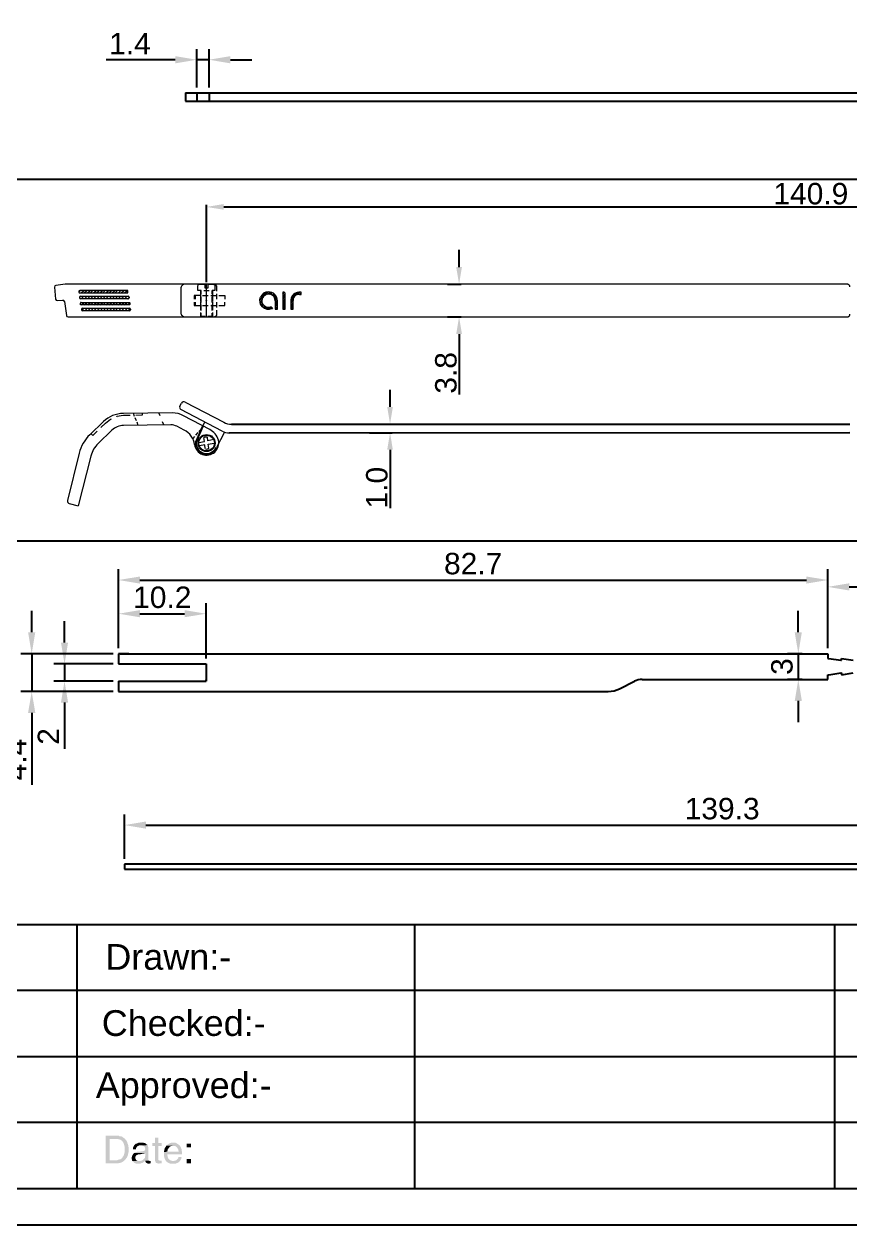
# Model space of a CAD drawing. Header units: millimetres. Extents: x 7018 to 13530, y 4187 to 5692.
# Drawn here: x 12736 to 12832.3, y 4951.9 to 5091.9 of the extents above; entities that cross this region are included whole.
import ezdxf

# ---------------------------------------------------------------- set-up
doc = ezdxf.new("R2010")
doc.units = ezdxf.units.MM
doc.linetypes.add('HIDDEN', pattern=[9.525, 6.35, -3.175])
for name, color, linetype in [('Dimension', 3, 'Continuous'), ('PDF_0', 7, 'Continuous'), ('PDF_中心线', 7, 'Continuous'), ('PDF_填充', 7, 'Continuous'), ('PDF_标注', 7, 'Continuous'), ('PDF_绘图', 7, 'Continuous'), ('PDF_虚线', 7, 'Continuous'), ('PDF_隐藏', 7, 'Continuous')]:
    doc.layers.add(name, color=color, linetype=linetype)
doc.styles.get("Standard").update_dxf_attribs({"font": 'arial.ttf'})
doc.styles.add('样式 1', font='romant.shx')
doc.dimstyles.new('ISO-25$0', dxfattribs={"dimtxt": 2.5, "dimasz": 2.5, "dimexe": 0.5, "dimexo": 1, "dimgap": 1, "dimtad": 0, "dimtih": 1, "dimtoh": 1, "dimdec": 1, "dimzin": 10, "dimdsep": 46, "dimlunit": 6, "dimtxsty": '样式 1', "dimcen": 0, "dimclrd": 256, "dimclre": 256, "dimclrt": 7, "dimazin": 0, "dimtfac": 1, "dimtdec": 1, "dimtofl": 0, "dimtmove": 0, "dimatfit": 0, "dimfxl": 1, "dimtolj": 1, "dimtzin": 10, "dimarcsym": 0})
doc.dimstyles.new('Standard$0', dxfattribs={"dimtxt": 2.3, "dimasz": 2, "dimexe": 1, "dimexo": 1, "dimgap": 1, "dimtad": 1, "dimdec": 1, "dimzin": 0, "dimdsep": 46, "dimtxsty": 'Standard', "dimcen": 0, "dimclrd": 4, "dimclre": 4, "dimclrt": 4, "dimadec": 1, "dimazin": 0, "dimtfac": 1, "dimtdec": 1, "dimtofl": 0, "dimtmove": 0, "dimatfit": 0, "dimfxl": 1, "dimtfillclr": 256, "dimtolj": 1, "dimtzin": 0, "dimlwd": -1, "dimlwe": -1, "dimarcsym": 1})

# ---------------------------------------------------------------- blocks, each defined once
blk = doc.blocks.new('*D2847')
at = {"layer": 'Defpoints', "color": 0, "transparency": 16777216}
for p in [(12898.16, 5070.57), (12757.3, 5061.56), (12898.16, 5060.76)]:
    blk.add_point(p, dxfattribs=at)
at = {"layer": 'Dimension', "color": 3, "transparency": 16777216}
for p, q in [((12757.3, 5061.81), (12757.3, 5070.82)), ((12759.3, 5070.57), (12896.16, 5070.57)), ((12898.16, 5061.01), (12898.16, 5070.82))]:
    blk.add_line(p, q, dxfattribs=at)
for points in [[(12759.3, 5070.91), (12759.3, 5070.24), (12757.3, 5070.57)], [(12896.16, 5070.91), (12896.16, 5070.24), (12898.16, 5070.57)]]:
    blk.add_solid(points, dxfattribs=at)
at = {"layer": 'Dimension', "transparency": 16777216, "insert": (12827.73, 5072.1), "char_height": 2.5, "attachment_point": 5}
blk.add_mtext('\\A1;140.9', dxfattribs=at)
blk = doc.blocks.new('*D2848')
at = {"layer": 'Defpoints', "color": 0, "transparency": 16777216}
for p in [(12776.03, 5045.25), (12776.03, 5044.25), (12778.68, 5044.25)]:
    blk.add_point(p, dxfattribs=at)
at = {"layer": 'Dimension', "color": 3, "transparency": 16777216}
for p, q in [((12778.68, 5047.25), (12778.68, 5049.25)), ((12776.28, 5045.25), (12778.93, 5045.25)), ((12776.28, 5044.25), (12778.93, 5044.25)), ((12778.68, 5042.25), (12778.68, 5035.44))]:
    blk.add_line(p, q, dxfattribs=at)
for points in [[(12778.35, 5047.25), (12779.01, 5047.25), (12778.68, 5045.25)], [(12778.35, 5042.25), (12779.01, 5042.25), (12778.68, 5044.25)]]:
    blk.add_solid(points, dxfattribs=at)
at = {"layer": 'Dimension', "transparency": 16777216, "insert": (12777.15, 5037.84), "char_height": 2.5, "attachment_point": 5, "rotation": 90}
blk.add_mtext('\\A1;1.0', dxfattribs=at)
blk = doc.blocks.new('*D2849')
at = {"layer": 'Defpoints', "color": 0, "transparency": 16777216}
for p in [(12785.11, 5061.56), (12785.11, 5057.75), (12786.73, 5057.75)]:
    blk.add_point(p, dxfattribs=at)
at = {"layer": 'Dimension', "color": 3, "transparency": 16777216}
for p, q in [((12786.73, 5063.56), (12786.73, 5065.56)), ((12785.36, 5061.56), (12786.98, 5061.56)), ((12785.36, 5057.75), (12786.98, 5057.75)), ((12786.73, 5055.75), (12786.73, 5048.69))]:
    blk.add_line(p, q, dxfattribs=at)
for points in [[(12786.39, 5063.56), (12787.06, 5063.56), (12786.73, 5061.56)], [(12786.39, 5055.75), (12787.06, 5055.75), (12786.73, 5057.75)]]:
    blk.add_solid(points, dxfattribs=at)
at = {"layer": 'Dimension', "transparency": 16777216, "insert": (12785.2, 5051.22), "char_height": 2.5, "attachment_point": 5, "rotation": 90}
blk.add_mtext('\\A1;3.8', dxfattribs=at)
blk = doc.blocks.new('*D1931')
at = {"layer": 'Defpoints', "color": 0, "transparency": 16777216}
for p in [(12757.23, 5023.14), (12747.03, 5018.48), (12757.23, 5017.28)]:
    blk.add_point(p, dxfattribs=at)
at = {"layer": 'Dimension', "color": 0, "lineweight": -2, "transparency": 16777216}
for p, q in [((12747.03, 5019.11), (12747.03, 5024.39)), ((12757.23, 5017.91), (12757.23, 5024.39)), ((12749.53, 5023.14), (12754.73, 5023.14))]:
    blk.add_line(p, q, dxfattribs=at)
at = {"layer": 'Dimension', "color": 0, "transparency": 16777216}
for points in [[(12749.53, 5023.56), (12749.53, 5022.73), (12747.03, 5023.14)], [(12754.73, 5023.56), (12754.73, 5022.73), (12757.23, 5023.14)]]:
    blk.add_solid(points, dxfattribs=at)
at = {"layer": 'Dimension', "color": 0, "transparency": 16777216, "insert": (12752.13, 5025.04), "char_height": 2.5, "attachment_point": 5}
blk.add_mtext('10.2', dxfattribs=at)
blk = doc.blocks.new('*D1932')
at = {"layer": 'Defpoints', "color": 0, "transparency": 16777216}
for p in [(12747.03, 5018.48), (12736.91, 5014.08), (12747.03, 5014.08)]:
    blk.add_point(p, dxfattribs=at)
at = {"layer": 'Dimension', "color": 0, "lineweight": -2, "transparency": 16777216}
for p, q in [((12736.91, 5020.98), (12736.91, 5023.48)), ((12746.41, 5018.48), (12735.66, 5018.48)), ((12736.91, 5018.48), (12736.91, 5014.08)), ((12746.41, 5014.08), (12735.66, 5014.08)), ((12736.91, 5011.58), (12736.91, 5003.19))]:
    blk.add_line(p, q, dxfattribs=at)
at = {"layer": 'Dimension', "color": 0, "transparency": 16777216}
for points in [[(12736.49, 5020.98), (12737.33, 5020.98), (12736.91, 5018.48)], [(12736.49, 5011.58), (12737.33, 5011.58), (12736.91, 5014.08)]]:
    blk.add_solid(points, dxfattribs=at)
at = {"layer": 'Dimension', "color": 0, "transparency": 16777216, "insert": (12735.04, 5006.14), "char_height": 2.5, "attachment_point": 5, "rotation": 90}
blk.add_mtext('4.4', dxfattribs=at)
blk = doc.blocks.new('*D1933')
at = {"layer": 'Defpoints', "color": 0, "transparency": 16777216}
for p in [(12747.03, 5017.28), (12740.74, 5015.28), (12747.03, 5015.28)]:
    blk.add_point(p, dxfattribs=at)
at = {"layer": 'Dimension', "color": 0, "lineweight": -2, "transparency": 16777216}
for p, q in [((12740.74, 5019.78), (12740.74, 5022.28)), ((12746.41, 5017.28), (12739.49, 5017.28)), ((12740.74, 5017.28), (12740.74, 5015.28)), ((12746.41, 5015.28), (12739.49, 5015.28)), ((12740.74, 5012.78), (12740.74, 5007.38))]:
    blk.add_line(p, q, dxfattribs=at)
at = {"layer": 'Dimension', "color": 0, "transparency": 16777216}
for points in [[(12740.32, 5019.78), (12741.15, 5019.78), (12740.74, 5017.28)], [(12740.32, 5012.78), (12741.15, 5012.78), (12740.74, 5015.28)]]:
    blk.add_solid(points, dxfattribs=at)
at = {"layer": 'Dimension', "color": 0, "transparency": 16777216, "insert": (12738.86, 5008.83), "char_height": 2.5, "attachment_point": 5, "rotation": 90}
blk.add_mtext('2', dxfattribs=at)
blk = doc.blocks.new('*D1934')
at = {"layer": 'Defpoints', "color": 0, "transparency": 16777216}
for p in [(12829.71, 5027.07), (12747.03, 5018.48), (12829.71, 5018.48)]:
    blk.add_point(p, dxfattribs=at)
at = {"layer": 'Dimension', "color": 0, "lineweight": -2, "transparency": 16777216}
for p, q in [((12747.03, 5019.11), (12747.03, 5028.32)), ((12829.71, 5019.11), (12829.71, 5028.32)), ((12749.53, 5027.07), (12827.21, 5027.07))]:
    blk.add_line(p, q, dxfattribs=at)
at = {"layer": 'Dimension', "color": 0, "transparency": 16777216}
for points in [[(12749.53, 5027.48), (12749.53, 5026.65), (12747.03, 5027.07)], [(12827.21, 5027.48), (12827.21, 5026.65), (12829.71, 5027.07)]]:
    blk.add_solid(points, dxfattribs=at)
at = {"layer": 'Dimension', "color": 0, "transparency": 16777216, "insert": (12788.37, 5028.97), "char_height": 2.5, "attachment_point": 5}
blk.add_mtext('82.7', dxfattribs=at)
blk = doc.blocks.new('*D2857')
at = {"layer": 'Defpoints', "color": 0, "transparency": 16777216}
for p in [(12886.36, 5026.27), (12829.71, 5018.48), (12886.36, 5017.02)]:
    blk.add_point(p, dxfattribs=at)
at = {"layer": 'Dimension', "color": 0, "lineweight": -2, "transparency": 16777216}
for p, q in [((12829.71, 5019.11), (12829.71, 5027.52)), ((12886.36, 5017.65), (12886.36, 5027.52)), ((12832.21, 5026.27), (12883.86, 5026.27))]:
    blk.add_line(p, q, dxfattribs=at)
at = {"layer": 'Dimension', "color": 0, "transparency": 16777216}
for points in [[(12832.21, 5026.69), (12832.21, 5025.85), (12829.71, 5026.27)], [(12883.86, 5026.69), (12883.86, 5025.85), (12886.36, 5026.27)]]:
    blk.add_solid(points, dxfattribs=at)
at = {"layer": 'Dimension', "color": 0, "transparency": 16777216, "insert": (12858.04, 5028.17), "char_height": 2.5, "attachment_point": 5}
blk.add_mtext('56.6', dxfattribs=at)
blk = doc.blocks.new('*D2858')
at = {"layer": 'Defpoints', "color": 0, "transparency": 16777216}
for p in [(12887.05, 4998.5), (12747.72, 4993.95), (12887.05, 4993.95)]:
    blk.add_point(p, dxfattribs=at)
at = {"layer": 'Dimension', "color": 0, "lineweight": -2, "transparency": 16777216}
for p, q in [((12747.72, 4994.57), (12747.72, 4999.75)), ((12887.05, 4994.57), (12887.05, 4999.75)), ((12750.22, 4998.5), (12884.55, 4998.5))]:
    blk.add_line(p, q, dxfattribs=at)
at = {"layer": 'Dimension', "color": 0, "transparency": 16777216}
for points in [[(12750.22, 4998.91), (12750.22, 4998.08), (12747.72, 4998.5)], [(12884.55, 4998.91), (12884.55, 4998.08), (12887.05, 4998.5)]]:
    blk.add_solid(points, dxfattribs=at)
at = {"layer": 'Dimension', "color": 0, "transparency": 16777216, "insert": (12817.39, 5000.4), "char_height": 2.5, "attachment_point": 5}
blk.add_mtext('139.3', dxfattribs=at)
blk = doc.blocks.new('*D2860')
at = {"layer": 'Defpoints', "color": 0, "transparency": 16777216}
for p in [(12827.34, 5018.48), (12826.27, 5015.48), (12827.34, 5015.48)]:
    blk.add_point(p, dxfattribs=at)
at = {"layer": 'Dimension', "color": 0, "lineweight": -2, "transparency": 16777216}
for p, q in [((12826.27, 5020.98), (12826.27, 5023.48)), ((12826.72, 5018.48), (12825.02, 5018.48)), ((12826.27, 5018.48), (12826.27, 5015.48)), ((12826.72, 5015.48), (12825.02, 5015.48)), ((12826.27, 5012.98), (12826.27, 5010.48))]:
    blk.add_line(p, q, dxfattribs=at)
at = {"layer": 'Dimension', "color": 0, "transparency": 16777216}
for points in [[(12825.85, 5020.98), (12826.68, 5020.98), (12826.27, 5018.48)], [(12825.85, 5012.98), (12826.68, 5012.98), (12826.27, 5015.48)]]:
    blk.add_solid(points, dxfattribs=at)
at = {"layer": 'Dimension', "color": 0, "transparency": 16777216, "insert": (12824.37, 5016.98), "char_height": 2.5, "attachment_point": 5, "rotation": 90}
blk.add_mtext('3', dxfattribs=at)
blk = doc.blocks.new('*D2942')
at = {"layer": 'Defpoints', "color": 0, "transparency": 16777216}
for p in [(12756.14, 5087.73), (12756.14, 5083.88), (12757.58, 5083.88)]:
    blk.add_point(p, dxfattribs=at)
at = {"layer": 'Dimension', "color": 0, "lineweight": -2, "transparency": 16777216}
for p, q in [((12756.14, 5084.51), (12756.14, 5088.98)), ((12757.58, 5084.51), (12757.58, 5088.98)), ((12753.64, 5087.73), (12745.59, 5087.73)), ((12757.58, 5087.73), (12756.14, 5087.73)), ((12760.08, 5087.73), (12762.58, 5087.73))]:
    blk.add_line(p, q, dxfattribs=at)
at = {"layer": 'Dimension', "color": 0, "transparency": 16777216}
for points in [[(12753.64, 5088.15), (12753.64, 5087.31), (12756.14, 5087.73)], [(12760.08, 5088.15), (12760.08, 5087.31), (12757.58, 5087.73)]]:
    blk.add_solid(points, dxfattribs=at)
at = {"layer": 'Dimension', "color": 0, "transparency": 16777216, "insert": (12748.36, 5089.61), "char_height": 2.5, "attachment_point": 5}
blk.add_mtext('1.4', dxfattribs=at)

msp = doc.modelspace()

# ---------------------------------------------------------------- hatches: boundary and pattern name
at = {"transparency": 33554559}
for points in [[(12746.856, 4962.27), (12745.548, 4962.27), (12745.548, 4959.065), (12747.037, 4959.065), (12747.127, 4959.111), (12747.217, 4959.111), (12747.308, 4959.156), (12747.353, 4959.156), (12747.443, 4959.201), (12747.533, 4959.246), (12747.579, 4959.291), (12747.669, 4959.336), (12747.714, 4959.381), (12747.759, 4959.427), (12745.999, 4959.427), (12745.999, 4961.909), (12746.811, 4961.909), (12747.759, 4961.954), (12747.669, 4961.999), (12747.624, 4962.044), (12747.533, 4962.089), (12747.488, 4962.134), (12747.398, 4962.18), (12747.308, 4962.225), (12747.127, 4962.225), (12747.082, 4962.27), (12746.992, 4962.27)], [(12747.759, 4961.954), (12746.811, 4961.909), (12746.947, 4961.909), (12747.037, 4961.864), (12747.127, 4961.864), (12747.172, 4961.819), (12747.263, 4961.819), (12747.353, 4961.773), (12747.398, 4961.683), (12747.443, 4961.638), (12747.533, 4961.593), (12747.579, 4961.503), (12747.579, 4961.457), (12747.624, 4961.367), (12747.669, 4961.322), (12747.669, 4961.232), (12747.714, 4961.142), (12747.714, 4961.051), (12747.759, 4960.961), (12747.759, 4960.374), (12747.714, 4960.284), (12747.714, 4960.194), (12747.669, 4960.103), (12747.669, 4960.013), (12747.624, 4959.968), (12747.579, 4959.878), (12747.533, 4959.833), (12747.488, 4959.742), (12747.488, 4959.742), (12747.443, 4959.652), (12747.353, 4959.607), (12747.308, 4959.562), (12747.217, 4959.517), (12747.127, 4959.517), (12747.082, 4959.472), (12746.992, 4959.472), (12746.902, 4959.427), (12745.999, 4959.427), (12747.759, 4959.427), (12747.849, 4959.517), (12747.849, 4959.517), (12747.894, 4959.607), (12747.94, 4959.652), (12747.985, 4959.697), (12748.03, 4959.788), (12748.075, 4959.878), (12748.075, 4959.923), (12748.12, 4960.013), (12748.12, 4960.103), (12748.165, 4960.194), (12748.165, 4960.284), (12748.21, 4960.374), (12748.21, 4960.916), (12748.165, 4961.006), (12748.165, 4961.187), (12748.12, 4961.277), (12748.12, 4961.322), (12748.075, 4961.412), (12748.075, 4961.503), (12748.03, 4961.548), (12747.985, 4961.638), (12747.94, 4961.728), (12747.894, 4961.773), (12747.849, 4961.819), (12747.804, 4961.909)], [(12750.422, 4961.187), (12749.609, 4961.142), (12749.79, 4961.142), (12749.835, 4961.096), (12749.925, 4961.096), (12749.971, 4961.051), (12750.061, 4961.006), (12750.106, 4960.916), (12750.106, 4960.826), (12750.151, 4960.735), (12750.151, 4960.735), (12750.106, 4960.645), (12750.106, 4960.6), (12750.061, 4960.555), (12749.971, 4960.51), (12749.925, 4960.51), (12749.835, 4960.465), (12749.339, 4960.419), (12749.203, 4960.419), (12749.113, 4960.374), (12749.023, 4960.329), (12748.978, 4960.329), (12748.887, 4960.284), (12750.151, 4960.239), (12750.151, 4959.923), (12750.106, 4959.833), (12750.106, 4959.697), (12750.061, 4959.652), (12749.971, 4959.562), (12749.925, 4959.517), (12749.88, 4959.472), (12749.835, 4959.427), (12749.745, 4959.381), (12749.655, 4959.381), (12749.564, 4959.336), (12748.662, 4959.336), (12748.707, 4959.246), (12748.797, 4959.201), (12748.842, 4959.156), (12748.887, 4959.111), (12748.978, 4959.065), (12749.023, 4959.065), (12749.113, 4959.02), (12749.609, 4959.02), (12749.655, 4959.065), (12749.745, 4959.111), (12749.835, 4959.111), (12749.88, 4959.156), (12749.971, 4959.201), (12750.061, 4959.291), (12750.061, 4959.291), (12750.151, 4959.381), (12750.557, 4959.381), (12750.512, 4959.472), (12750.512, 4960.916), (12750.467, 4961.006), (12750.467, 4961.096)], [(12749.655, 4961.457), (12749.339, 4961.457), (12749.248, 4961.412), (12749.158, 4961.367), (12749.113, 4961.367), (12749.023, 4961.322), (12748.978, 4961.277), (12748.933, 4961.232), (12748.887, 4961.187), (12748.842, 4961.142), (12748.797, 4961.051), (12748.752, 4960.961), (12748.707, 4960.871), (12748.707, 4960.69), (12749.068, 4960.69), (12749.068, 4960.826), (12749.113, 4960.916), (12749.158, 4960.961), (12749.203, 4961.051), (12749.248, 4961.051), (12749.339, 4961.096), (12749.429, 4961.142), (12749.609, 4961.142), (12750.422, 4961.187), (12750.377, 4961.232), (12750.286, 4961.277), (12750.241, 4961.322), (12750.196, 4961.367), (12750.106, 4961.412), (12750.016, 4961.412), (12749.971, 4961.457), (12749.745, 4961.457)], [(12751.686, 4962.044), (12751.279, 4962.044), (12751.279, 4961.412), (12750.963, 4961.412), (12750.963, 4961.096), (12751.279, 4961.096), (12751.279, 4959.381), (12751.325, 4959.291), (12751.37, 4959.201), (12751.37, 4959.156), (12751.415, 4959.111), (12751.46, 4959.111), (12751.55, 4959.065), (12751.64, 4959.065), (12751.731, 4959.02), (12751.776, 4959.02), (12751.821, 4959.065), (12752.047, 4959.065), (12752.047, 4959.381), (12751.821, 4959.381), (12751.731, 4959.427), (12751.686, 4959.472), (12751.686, 4961.096), (12752.047, 4961.096), (12752.047, 4961.412), (12751.686, 4961.412)], [(12753.401, 4961.457), (12753.175, 4961.457), (12753.085, 4961.412), (12753.04, 4961.412), (12752.949, 4961.367), (12752.859, 4961.322), (12752.814, 4961.277), (12752.724, 4961.232), (12752.678, 4961.187), (12752.633, 4961.142), (12753.401, 4961.096), (12753.581, 4961.096), (12753.671, 4961.051), (12753.762, 4961.006), (12753.807, 4960.961), (12753.852, 4960.916), (12753.852, 4960.916), (12753.897, 4960.826), (12753.942, 4960.78), (12753.987, 4960.69), (12753.987, 4960.6), (12754.032, 4960.51), (12754.032, 4960.419), (12752.724, 4960.419), (12752.317, 4960.374), (12752.317, 4959.923), (12752.363, 4959.833), (12752.363, 4959.742), (12752.408, 4959.652), (12752.408, 4959.607), (12752.453, 4959.517), (12752.498, 4959.427), (12752.543, 4959.381), (12752.588, 4959.336), (12753.401, 4959.336), (12753.31, 4959.336), (12753.22, 4959.381), (12753.13, 4959.381), (12753.085, 4959.427), (12752.994, 4959.472), (12752.949, 4959.517), (12752.904, 4959.562), (12752.859, 4959.607), (12752.814, 4959.652), (12752.814, 4959.742), (12752.769, 4959.788), (12752.769, 4959.878), (12752.724, 4960.013), (12752.724, 4960.103), (12754.439, 4960.103), (12754.439, 4960.419), (12754.393, 4960.51), (12754.393, 4960.69), (12754.348, 4960.78), (12754.303, 4960.871), (12754.303, 4960.916), (12754.258, 4961.006), (12754.213, 4961.051), (12754.168, 4961.142), (12754.123, 4961.187), (12754.032, 4961.232), (12753.987, 4961.277), (12753.897, 4961.322), (12753.852, 4961.367), (12753.762, 4961.412), (12753.671, 4961.457), (12753.491, 4961.457)], [(12752.633, 4961.142), (12752.588, 4961.096), (12752.543, 4961.006), (12752.498, 4960.961), (12752.453, 4960.871), (12752.408, 4960.826), (12752.408, 4960.735), (12752.363, 4960.645), (12752.363, 4960.555), (12752.317, 4960.465), (12752.317, 4960.374), (12752.724, 4960.419), (12752.724, 4960.51), (12752.769, 4960.6), (12752.769, 4960.69), (12752.814, 4960.735), (12752.859, 4960.826), (12752.904, 4960.871), (12752.949, 4960.916), (12752.994, 4961.006), (12753.085, 4961.051), (12753.13, 4961.051), (12753.22, 4961.096), (12753.401, 4961.096)], [(12755.477, 4960.916), (12755.477, 4961.367), (12754.98, 4961.367), (12754.98, 4960.916)], [(12748.887, 4960.284), (12748.842, 4960.239), (12748.752, 4960.194), (12748.752, 4960.149), (12748.707, 4960.103), (12748.662, 4960.013), (12748.617, 4959.968), (12748.617, 4959.878), (12748.571, 4959.788), (12748.571, 4959.562), (12748.617, 4959.472), (12748.617, 4959.381), (12748.662, 4959.336), (12749.384, 4959.336), (12749.248, 4959.336), (12749.158, 4959.381), (12749.113, 4959.427), (12749.068, 4959.472), (12749.023, 4959.562), (12748.978, 4959.652), (12748.978, 4959.788), (12749.023, 4959.878), (12749.068, 4959.923), (12749.113, 4960.013), (12749.158, 4960.013), (12749.248, 4960.058), (12749.339, 4960.103), (12749.519, 4960.103), (12749.88, 4960.194), (12750.061, 4960.194), (12750.151, 4960.239)], [(12754.393, 4959.788), (12753.987, 4959.788), (12753.987, 4959.652), (12753.942, 4959.607), (12753.852, 4959.517), (12753.807, 4959.472), (12753.762, 4959.427), (12753.671, 4959.381), (12753.581, 4959.381), (12753.491, 4959.336), (12752.588, 4959.336), (12752.633, 4959.246), (12752.724, 4959.201), (12752.769, 4959.156), (12752.859, 4959.111), (12752.949, 4959.065), (12752.994, 4959.065), (12753.085, 4959.02), (12753.671, 4959.02), (12753.762, 4959.065), (12753.852, 4959.111), (12753.897, 4959.111), (12753.987, 4959.156), (12754.032, 4959.201), (12754.123, 4959.246), (12754.168, 4959.336), (12754.213, 4959.381), (12754.258, 4959.472), (12754.303, 4959.517), (12754.348, 4959.607), (12754.348, 4959.697)], [(12750.557, 4959.381), (12750.151, 4959.381), (12750.151, 4959.291), (12750.648, 4959.336), (12750.648, 4959.336)], [(12750.783, 4959.336), (12750.648, 4959.336), (12750.151, 4959.291), (12750.196, 4959.201), (12750.241, 4959.156), (12750.241, 4959.156), (12750.286, 4959.111), (12750.377, 4959.065), (12750.467, 4959.02), (12750.648, 4959.02), (12750.693, 4959.065), (12750.783, 4959.065)], [(12755.477, 4959.065), (12755.477, 4959.562), (12754.98, 4959.562), (12754.98, 4959.065)]]:
    msp.add_hatch(color=256, dxfattribs=at).paths.add_polyline_path(points)

# ---------------------------------------------------------------- linework, layer by layer
for p, q in [((12754.826, 5083.884), (12754.826, 5082.884)), ((12754.826, 5083.884), (12892.77, 5083.884)), ((12754.826, 5082.884), (12892.77, 5082.884)), ((12756.142, 5083.884), (12756.142, 5082.884)), ((12757.582, 5083.884), (12757.582, 5082.884)), ((12661.493, 5073.816), (13057.931, 5073.816)), ((12661.493, 5031.644), (13057.931, 5031.644)), ((12747.03, 5018.483), (12747.03, 5017.283)), ((12747.23, 5018.483), (12829.712, 5018.483)), ((12829.712, 5018.483), (12829.712, 5017.933)), ((12747.03, 5017.283), (12757.23, 5017.283)), ((12829.712, 5017.933), (12829.825, 5017.933)), ((12829.825, 5017.933), (12831.213, 5017.733)), ((12831.213, 5017.733), (12831.292, 5017.733)), ((12831.292, 5017.733), (12831.292, 5017.933)), ((12831.292, 5017.933), (12832.681, 5017.733)), ((12757.23, 5016.283), (12757.23, 5015.417)), ((12829.712, 5015.483), (12829.712, 5016.033)), ((12829.712, 5016.033), (12829.825, 5016.033)), ((12829.825, 5016.033), (12831.213, 5016.233)), ((12831.213, 5016.233), (12831.292, 5016.233)), ((12831.292, 5016.233), (12831.292, 5016.033)), ((12831.292, 5016.033), (12832.681, 5016.233)), ((12747.03, 5015.283), (12747.03, 5014.083)), ((12747.03, 5015.283), (12757.23, 5015.283)), ((12805.439, 5014.399), (12807.186, 5015.272)), ((12808.08, 5015.483), (12829.712, 5015.483)), ((12747.03, 5014.083), (12804.098, 5014.083)), ((12887.051, 4993.946), (12747.72, 4993.946)), ((12747.72, 4993.946), (12747.72, 4993.346)), ((12747.72, 4993.346), (12887.051, 4993.346)), ((12648.676, 4956.132), (13057.931, 4956.132))]:
    msp.add_line(p, q)
at = {"ltscale": 1000}
for p, q in [((12756.859, 5045.05), (12756.039, 5043.167)), ((12760.189, 5045.252), (12832.282, 5045.252)), ((12759.946, 5044.237), (12832.282, 5044.277))]:
    msp.add_line(p, q, dxfattribs=at)
msp.add_lwpolyline([(13061.969, 4951.873), (13061.969, 5248.873), (12641.969, 5248.873), (12641.969, 4951.873)], close=True)
for points in [[(12748.23, 5018.483), (12747.23, 5018.483), (12747.03, 5018.483)], [(12757.23, 5017.283), (12757.23, 5015.283)], [(12757.23, 5017.124), (12757.23, 5017.083)], [(12757.23, 5015.283), (12757.23, 5015.442)], [(12661.493, 4986.912), (13057.931, 4986.912)], [(12742.163, 4986.912), (12742.163, 4956.132)], [(12781.518, 4986.912), (12781.518, 4956.132)], [(12830.486, 4986.912), (12830.486, 4956.132)], [(12661.493, 4979.24), (12957.624, 4979.24)], [(12661.493, 4971.522), (13010.564, 4971.522)], [(12661.493, 4963.849), (12957.624, 4963.849)]]:
    msp.add_lwpolyline(points)
at = {"color": 1, "linetype": 'HIDDEN', "lineweight": 9, "ltscale": 0.2}
for centre, start, end in [((12831.973, 5061.239), 0.00045, 89.99955), ((12831.973, 5058.064), 270.00045, 359.99955)]:
    msp.add_arc(centre, 0.318, start, end, dxfattribs=at)
at = {"ltscale": 1000}
msp.add_arc((12757.296, 5043.04), 1.263, 174.25307, 336.09657, dxfattribs=at)
for centre, radius, start, end in [((12804.098, 5017.083), 3, 270, 296.54946), ((12808.08, 5013.483), 2, 90, 116.54946)]:
    msp.add_arc(centre, radius, start, end)
at = {"layer": 'PDF_0', "lineweight": 5}
for points in [[(12765.233, 5060.377, 0.1941096), (12764.514, 5060.667, 0.2987408), (12763.562, 5060.043)], [(12765.297, 5059.63, 0.3080116), (12764.801, 5060.359, 0.2936777), (12763.97, 5060.194)], [(12764.764, 5058.912, -0.1549546), (12764.789, 5058.934, 0.0692814), (12764.817, 5058.944)]]:
    msp.add_lwpolyline(points, format="xyb", dxfattribs=at)
for points in [[(12764.613, 5060.42), (12764.613, 5060.42)], [(12766.271, 5060.625), (12766.186, 5060.625), (12766.186, 5058.635), (12766.44, 5058.635), (12766.44, 5060.456)], [(12768.133, 5060.371), (12768.303, 5060.371), (12768.303, 5060.625), (12768.133, 5060.625)], [(12765.297, 5059.63), (12765.297, 5058.635), (12765.551, 5058.635), (12765.551, 5059.63)], [(12767.117, 5059.651), (12767.117, 5058.635), (12767.371, 5058.635), (12767.371, 5059.651)], [(12765.001, 5058.72), (12764.831, 5058.932)]]:
    msp.add_lwpolyline(points, dxfattribs=at)
for centre, radius, start, end in [((12766.271, 5060.435), 0.191, 46.06102, 89.99672), ((12766.3, 5060.465), 0.148, 0.00061, 46.05178), ((12768.021, 5059.732), 0.878, 108.24154, 160.26385), ((12768.133, 5059.333), 1.292, 90.00264, 107.42016), ((12764.471, 5059.63), 0.995, 156.53354, 226.05479), ((12764.471, 5059.63), 0.741, 133.94584, 213.09611), ((12764.514, 5059.673), 0.783, 213.09743, 288.03836), ((12764.556, 5059.63), 0.995, 359.99953, 46.05538), ((12768.712, 5059.52), 1.6, 161.75103, 175.2847), ((12768.681, 5059.519), 1.317, 160.45988, 174.23023), ((12768.013, 5059.738), 0.614, 108.43122, 158.82224), ((12768.133, 5059.376), 0.995, 89.99778, 108.42943), ((12764.514, 5059.673), 1.037, 226.05491, 292.05579), ((12764.767, 5059.081), 0.403, 292.33845, 301.3438)]:
    msp.add_arc(centre, radius, start, end, dxfattribs=at)
at = {"layer": 'PDF_中心线', "lineweight": 13}
msp.add_lwpolyline([(12757.296, 5057.746), (12757.296, 5061.556)], dxfattribs=at)
at = {"layer": 'PDF_填充', "lineweight": 9}
for points in [[(12763.561, 5059.948), (12764.196, 5060.583)], [(12764.112, 5060.244), (12764.45, 5060.625)], [(12764.408, 5060.371), (12764.662, 5060.625)], [(12764.62, 5060.371), (12764.831, 5060.583)], [(12764.789, 5060.371), (12764.958, 5060.54)], [(12764.916, 5060.286), (12765.085, 5060.456)], [(12766.186, 5060.583), (12766.228, 5060.625)], [(12766.186, 5060.413), (12766.355, 5060.583)], [(12766.186, 5060.202), (12766.44, 5060.456)], [(12767.117, 5059.736), (12767.964, 5060.625)], [(12767.16, 5059.99), (12767.71, 5060.54)], [(12767.922, 5060.371), (12768.176, 5060.625)], [(12768.133, 5060.371), (12768.303, 5060.54)], [(12763.519, 5059.694), (12763.9, 5060.032)], [(12763.519, 5059.482), (12763.773, 5059.736)], [(12763.561, 5059.355), (12763.773, 5059.524)], [(12763.604, 5059.186), (12763.815, 5059.355)], [(12763.688, 5059.059), (12763.858, 5059.228)], [(12763.773, 5058.974), (12763.942, 5059.143)], [(12763.858, 5058.847), (12764.027, 5059.016)], [(12765.043, 5060.202), (12765.212, 5060.371)], [(12765.128, 5060.117), (12765.297, 5060.286)], [(12765.212, 5059.99), (12765.382, 5060.159)], [(12765.297, 5059.863), (12765.466, 5060.032)], [(12765.297, 5059.736), (12765.509, 5059.905)], [(12765.297, 5059.143), (12765.551, 5059.355)], [(12765.297, 5058.932), (12765.551, 5059.186)], [(12765.339, 5059.524), (12765.551, 5059.736)], [(12765.339, 5059.313), (12765.551, 5059.567)], [(12766.186, 5059.99), (12766.44, 5060.244)], [(12766.186, 5059.821), (12766.44, 5060.075)], [(12766.186, 5059.609), (12766.44, 5059.863)], [(12766.186, 5059.44), (12766.44, 5059.651)], [(12766.186, 5059.228), (12766.44, 5059.482)], [(12766.186, 5059.016), (12766.44, 5059.27)], [(12766.186, 5058.847), (12766.44, 5059.059)], [(12767.117, 5059.567), (12767.371, 5059.821)], [(12767.117, 5059.355), (12767.371, 5059.609)], [(12767.117, 5059.143), (12767.371, 5059.397)], [(12767.117, 5058.974), (12767.371, 5059.186)], [(12767.117, 5058.762), (12767.371, 5059.016)], [(12763.985, 5058.762), (12764.154, 5058.932)], [(12764.112, 5058.72), (12764.281, 5058.889)], [(12764.281, 5058.678), (12764.45, 5058.847)], [(12764.408, 5058.635), (12764.662, 5058.847)], [(12764.62, 5058.635), (12764.874, 5058.889)], [(12764.874, 5058.678), (12764.958, 5058.762)], [(12765.297, 5058.72), (12765.551, 5058.974)], [(12765.424, 5058.635), (12765.551, 5058.762)], [(12766.186, 5058.635), (12766.44, 5058.889)], [(12766.398, 5058.635), (12766.44, 5058.678)], [(12767.16, 5058.635), (12767.371, 5058.805)]]:
    msp.add_lwpolyline(points, dxfattribs=at)
at = {"layer": 'PDF_标注', "lineweight": 9}
for points in [[(12742.394, 5060.625), (12742.606, 5060.837)], [(12742.69, 5060.54), (12742.987, 5060.837)], [(12743.029, 5060.54), (12743.325, 5060.837)], [(12743.41, 5060.54), (12743.706, 5060.837)], [(12743.749, 5060.54), (12744.045, 5060.837)], [(12744.13, 5060.54), (12744.426, 5060.837)], [(12744.469, 5060.54), (12744.765, 5060.837)], [(12744.85, 5060.54), (12745.146, 5060.837)], [(12745.188, 5060.54), (12745.485, 5060.837)], [(12745.569, 5060.54), (12745.866, 5060.837)], [(12745.908, 5060.54), (12746.204, 5060.837)], [(12746.289, 5060.54), (12746.585, 5060.837)], [(12746.628, 5060.54), (12746.924, 5060.837)], [(12747.009, 5060.54), (12747.305, 5060.837)], [(12747.347, 5060.54), (12747.644, 5060.837)], [(12747.728, 5060.54), (12748.025, 5060.837)], [(12742.521, 5060.032), (12742.648, 5060.159)], [(12742.69, 5059.863), (12742.987, 5060.159)], [(12742.733, 5059.143), (12743.029, 5059.44)], [(12743.071, 5059.863), (12743.368, 5060.159)], [(12743.071, 5059.143), (12743.368, 5059.44)], [(12743.41, 5059.863), (12743.706, 5060.159)], [(12743.452, 5059.143), (12743.749, 5059.44)], [(12743.791, 5059.863), (12744.087, 5060.159)], [(12743.791, 5059.143), (12744.087, 5059.44)], [(12744.13, 5059.863), (12744.426, 5060.159)], [(12744.172, 5059.143), (12744.469, 5059.44)], [(12744.511, 5059.863), (12744.807, 5060.159)], [(12744.511, 5059.143), (12744.807, 5059.44)], [(12744.85, 5059.863), (12745.146, 5060.159)], [(12744.892, 5059.143), (12745.188, 5059.44)], [(12745.231, 5059.863), (12745.527, 5060.159)], [(12745.231, 5059.143), (12745.527, 5059.44)], [(12745.569, 5059.863), (12745.866, 5060.159)], [(12745.569, 5059.143), (12745.908, 5059.44)], [(12745.95, 5059.863), (12746.247, 5060.159)], [(12745.95, 5059.143), (12746.247, 5059.44)], [(12746.289, 5059.863), (12746.585, 5060.159)], [(12746.289, 5059.143), (12746.628, 5059.44)], [(12746.67, 5059.863), (12746.966, 5060.159)], [(12746.67, 5059.143), (12746.966, 5059.44)], [(12747.009, 5059.863), (12747.305, 5060.159)], [(12747.009, 5059.143), (12747.347, 5059.44)], [(12747.347, 5059.863), (12747.686, 5060.159)], [(12747.39, 5059.143), (12747.686, 5059.44)], [(12747.728, 5059.863), (12748.025, 5060.159)], [(12747.728, 5059.143), (12748.025, 5059.44)], [(12748.067, 5059.863), (12748.236, 5059.99)], [(12748.109, 5059.143), (12748.321, 5059.355)], [(12742.754, 5058.487), (12743.029, 5058.762)], [(12743.114, 5058.466), (12743.41, 5058.762)], [(12743.452, 5058.466), (12743.749, 5058.762)], [(12743.833, 5058.466), (12744.13, 5058.762)], [(12744.172, 5058.466), (12744.469, 5058.762)], [(12744.511, 5058.466), (12744.85, 5058.762)], [(12744.892, 5058.466), (12745.188, 5058.762)], [(12745.231, 5058.466), (12745.569, 5058.762)], [(12745.612, 5058.466), (12745.908, 5058.762)], [(12745.95, 5058.466), (12746.289, 5058.762)], [(12746.331, 5058.466), (12746.628, 5058.762)], [(12746.67, 5058.466), (12746.966, 5058.762)], [(12747.051, 5058.466), (12747.347, 5058.762)], [(12747.39, 5058.466), (12747.686, 5058.762)], [(12747.771, 5058.466), (12748.067, 5058.762)], [(12748.109, 5058.466), (12748.406, 5058.72)]]:
    msp.add_lwpolyline(points, dxfattribs=at)
at = {"layer": 'PDF_绘图', "lineweight": 9}
for p, q in [((12754.786, 5047.822), (12759.292, 5045.457)), ((12754.188, 5047.351), (12754.385, 5047.703)), ((12759.097, 5044.43), (12754.31, 5046.938)), ((12753.128, 5045.154), (12747.626, 5045.097)), ((12746.259, 5044.537), (12744.659, 5042.994)), ((12754.7, 5044.548), (12753.82, 5044.993)), ((12743.805, 5041.516), (12742.338, 5035.723))]:
    msp.add_line(p, q, dxfattribs=at)
for points in [[(12831.973, 5061.556), (12757.296, 5061.556), (12740.828, 5061.556), (12739.734, 5061.425, 0.4058122), (12739.559, 5061.209), (12739.684, 5059.825, 0.4085567), (12739.898, 5059.644), (12740.537, 5059.689)], [(12742.521, 5060.54), (12748.029, 5060.54, 0.4142136), (12748.129, 5060.64), (12748.129, 5060.737, 0.4142136), (12748.029, 5060.837), (12742.521, 5060.837)], [(12831.973, 5061.556), (12757.296, 5061.556), (12754.79, 5061.556, 0.4142136), (12754.29, 5061.056), (12754.29, 5058.246, 0.4142136), (12754.79, 5057.746), (12757.296, 5057.746), (12831.973, 5057.746)], [(12740.743, 5059.524), (12740.954, 5057.92, 0.376394), (12741.152, 5057.746), (12757.296, 5057.746), (12831.973, 5057.746)], [(12742.69, 5059.44), (12748.242, 5059.44, -0.4142136), (12748.342, 5059.34), (12748.342, 5059.243, -0.4142136), (12748.242, 5059.143), (12742.685, 5059.143, -0.4142136), (12742.585, 5059.243), (12742.585, 5059.334)], [(12757.663, 5044.626), (12754.615, 5046.231, 0.1244112), (12753.281, 5046.553), (12747.599, 5046.494, 0.1914256), (12745.275, 5045.542), (12743.69, 5044.015, 0.1404305), (12742.452, 5041.861), (12741.076, 5036.343, 0.4153968), (12741.296, 5035.979), (12742.338, 5035.723)]]:
    msp.add_lwpolyline(points, format="xyb", dxfattribs=at)
for points in [[(12742.415, 5060.731), (12742.415, 5060.646)], [(12742.5, 5060.054), (12742.5, 5059.969)], [(12742.606, 5060.159), (12748.152, 5060.159)], [(12748.152, 5059.863), (12742.606, 5059.863)], [(12748.257, 5060.054), (12748.257, 5059.969)], [(12742.712, 5058.657), (12742.712, 5058.572)], [(12742.817, 5058.762), (12748.321, 5058.762)], [(12748.321, 5058.466), (12742.817, 5058.466)], [(12748.427, 5058.657), (12748.427, 5058.572)], [(12756.861, 5045.053), (12757.074, 5045.476)], [(12759.373, 5044.316), (12758.451, 5042.528)]]:
    msp.add_lwpolyline(points, dxfattribs=at)
at = {"layer": 'PDF_绘图', "lineweight": 13}
for points in [[(12756.386, 5043.108), (12757.064, 5043.232), (12756.981, 5043.698)], [(12758.123, 5043.439), (12757.445, 5043.315), (12757.405, 5043.738)], [(12757.145, 5042.385), (12757.104, 5042.851), (12756.469, 5042.727)], [(12757.568, 5042.425), (12757.486, 5042.891), (12758.164, 5043.015)]]:
    msp.add_lwpolyline(points, dxfattribs=at)
at = {"layer": 'PDF_绘图', "lineweight": 9}
for radius in [0.995, 0.91]:
    msp.add_circle((12757.296, 5043.04), radius, dxfattribs=at)
for centre, radius, start, end in [((12742.521, 5060.731), 0.106, 90.00006, 180), ((12742.521, 5060.646), 0.106, 180.00006, 269.99994), ((12740.554, 5059.499), 0.191, 7.53106, 95.28451), ((12742.606, 5060.054), 0.106, 90.00006, 180), ((12742.606, 5059.969), 0.106, 180.00006, 269.99994), ((12742.69, 5059.334), 0.106, 90.00006, 180), ((12748.152, 5060.054), 0.106, 359.99455, 89.99444), ((12748.152, 5059.969), 0.106, 269.99991, 359.99459), ((12742.817, 5058.657), 0.106, 90.00006, 180), ((12742.817, 5058.572), 0.106, 180.00006, 269.99994), ((12748.321, 5058.657), 0.106, 359.99455, 89.99444), ((12748.321, 5058.572), 0.106, 269.99991, 359.99459), ((12754.647, 5047.556), 0.3, 62.30737, 150.67612), ((12754.449, 5047.204), 0.3, 150.67612, 242.35302), ((12747.647, 5043.097), 2, 90.59878, 133.9459), ((12753.143, 5043.654), 1.5, 63.16567, 90.59878), ((12760.129, 5047.051), 1.8, 242.30737, 271.91006), ((12753.706, 5042.585), 2.2, 7.23324, 63.16567), ((12757.296, 5043.04), 0.699, 80.7839, 113.98135), ((12756.618, 5042.747), 2.15, 17.29234, 60.92625), ((12759.886, 5045.936), 1.7, 242.35302, 271.9975), ((12746.811, 5040.765), 3.098, 133.99849, 165.97319), ((12757.296, 5043.04), 1.418, 187.23324, 14.11227), ((12757.296, 5043.04), 0.699, 260.7839, 293.98135)]:
    msp.add_arc(centre, radius, start, end, dxfattribs=at)
at = {"layer": 'PDF_虚线', "lineweight": 9}
for points in [[(12748.74, 5046.573), (12748.865, 5046.192)], [(12749.798, 5046.568), (12749.797, 5046.272), (12749.034, 5046.233)], [(12751.871, 5046.22), (12751.745, 5046.559)], [(12744.964, 5044.855), (12745.516, 5045.361), (12746.111, 5045.824), (12746.196, 5045.865)], [(12748.399, 5046.236), (12747.595, 5046.24), (12746.832, 5046.116), (12746.79, 5046.074)], [(12748.949, 5046.022), (12749.074, 5045.683)], [(12749.158, 5045.513), (12749.283, 5045.131)], [(12752.331, 5045.159), (12752.164, 5045.499)], [(12756.647, 5044.716), (12756.861, 5045.053), (12756.605, 5044.589), (12756.392, 5044.378)], [(12744.538, 5044.434), (12744.028, 5043.928), (12743.817, 5044.141)], [(12755.881, 5043.788), (12755.711, 5043.577)], [(12756.264, 5044.252), (12756.009, 5043.957)], [(12758.291, 5043.057), (12758.291, 5043.057)]]:
    msp.add_lwpolyline(points, dxfattribs=at)
at = {"layer": 'PDF_隐藏', "lineweight": 9}
for points in [[(12756.661, 5060.413), (12756.661, 5060.837), (12756.28, 5060.837), (12756.28, 5061.345), (12756.322, 5061.472), (12756.491, 5061.556), (12757.084, 5061.556), (12757.084, 5061.133), (12757.465, 5061.133), (12757.465, 5061.556), (12758.058, 5061.556), (12758.227, 5061.472), (12758.269, 5061.345), (12758.269, 5060.837), (12757.931, 5060.837)], [(12756.576, 5060.837), (12756.576, 5060.456), (12756.576, 5059.821)], [(12756.957, 5060.837), (12757.592, 5060.837)], [(12757.888, 5060.837), (12757.888, 5060.413)], [(12757.973, 5060.837), (12757.973, 5060.456), (12757.973, 5059.821)], [(12758.227, 5061.556), (12758.354, 5061.472), (12758.439, 5061.345), (12758.439, 5060.752)], [(12758.439, 5060.456), (12758.439, 5059.821)], [(12756.534, 5060.244), (12755.856, 5060.244), (12755.856, 5059.821)], [(12755.856, 5059.482), (12755.856, 5059.059), (12756.534, 5059.059)], [(12755.983, 5060.244), (12755.983, 5059.821)], [(12755.983, 5059.482), (12755.983, 5059.059)], [(12756.576, 5060.159), (12756.576, 5059.524)], [(12756.576, 5059.482), (12756.576, 5058.847)], [(12756.576, 5059.186), (12756.576, 5058.551)], [(12756.661, 5059.44), (12756.661, 5060.075)], [(12756.661, 5058.508), (12756.661, 5059.143)], [(12756.83, 5060.244), (12757.465, 5060.244)], [(12756.83, 5059.059), (12757.465, 5059.059)], [(12757.804, 5060.244), (12758.439, 5060.244)], [(12757.804, 5059.059), (12758.439, 5059.059)], [(12757.888, 5060.075), (12757.888, 5059.44)], [(12757.888, 5059.143), (12757.888, 5058.508)], [(12757.973, 5060.159), (12757.973, 5059.524)], [(12757.973, 5059.482), (12757.973, 5058.847)], [(12757.973, 5059.186), (12757.973, 5058.551)], [(12758.439, 5059.482), (12758.439, 5058.847)], [(12758.735, 5060.244), (12759.413, 5060.244), (12759.413, 5059.821)], [(12758.735, 5059.059), (12759.413, 5059.059), (12759.413, 5059.482)], [(12756.576, 5058.254), (12756.576, 5057.831), (12757.126, 5057.831)], [(12756.576, 5057.831), (12756.661, 5057.746)], [(12757.126, 5057.746), (12756.661, 5057.746), (12756.661, 5058.17)], [(12757.423, 5057.831), (12757.973, 5057.831), (12757.888, 5057.746), (12757.423, 5057.746)], [(12757.888, 5058.17), (12757.888, 5057.746)], [(12757.973, 5058.254), (12757.973, 5057.831)], [(12758.439, 5058.551), (12758.439, 5057.958), (12758.354, 5057.789), (12758.227, 5057.746)]]:
    msp.add_lwpolyline(points, dxfattribs=at)
msp.add_lwpolyline([(12757.211, 5059.651), (12757.253, 5059.694), (12757.296, 5059.694), (12757.338, 5059.651), (12757.296, 5059.609), (12757.253, 5059.609)], close=True, dxfattribs=at)

# ---------------------------------------------------------------- texts
at = {"char_height": 2.9997, "width": 34.34827, "attachment_point": 5}
for s, insert in [('Drawn:-', (12752.831, 4983.111)), ('Checked:-', (12754.627, 4975.393)), ('Approved:-', (12754.627, 4967.721))]:
    msp.add_mtext(s, dxfattribs=dict(at, insert=insert))

# ---------------------------------------------------------------- dimensions: what is measured, and where the dimension line sits
at = {"layer": 'Dimension'}
for base, p1, p2, dimstyle, override, picture, middle in [((12756.142, 5087.729), (12757.582, 5083.884), (12756.142, 5083.884), 'ISO-25$0', {"dimexe": 1.25, "dimexo": 0.625, "dimgap": 0.625, "dimtad": 1, "dimtih": 0, "dimtoh": 0, "dimzin": 8, "dimlunit": 2, "dimtxsty": 'Standard', "dimcen": 2.5, "dimclrd": 0, "dimclre": 0, "dimclrt": 0, "dimadec": 0, "dimtp": 0.2, "dimtm": 0.2, "dimtdec": 2, "dimtofl": 1, "dimatfit": 3, "dimtolj": 0, "dimtzin": 8}, '*D2942', (12748.364, 5089.609)), ((12898.159, 5070.572), (12757.296, 5061.556), (12898.159, 5060.755), 'Standard$0', {"dimtxt": 2.5, "dimexe": 0.25, "dimexo": 0.25, "dimgap": 0.25, "dimtad": 3, "dimclrd": 3, "dimclre": 3, "dimclrt": 256, "dimadec": 2, "dimtdec": 2, "dimatfit": 3}, '*D2847', (12827.727, 5072.098)), ((12829.712, 5027.067), (12747.03, 5018.483), (12829.712, 5018.483), 'ISO-25$0', {"dimexe": 1.25, "dimexo": 0.625, "dimgap": 0.625, "dimtad": 1, "dimtih": 0, "dimtoh": 0, "dimzin": 8, "dimlunit": 2, "dimtxsty": 'Standard', "dimcen": 2.5, "dimclrd": 0, "dimclre": 0, "dimclrt": 0, "dimadec": 0, "dimtp": 0.2, "dimtm": 0.2, "dimtdec": 2, "dimtofl": 1, "dimatfit": 3, "dimtolj": 0, "dimtzin": 8}, '*D1934', (12788.371, 5028.968)), ((12886.361, 5026.271), (12829.712, 5018.483), (12886.361, 5017.022), 'ISO-25$0', {"dimexe": 1.25, "dimexo": 0.625, "dimgap": 0.625, "dimtad": 1, "dimtih": 0, "dimtoh": 0, "dimzin": 8, "dimlunit": 2, "dimtxsty": 'Standard', "dimcen": 2.5, "dimclrd": 0, "dimclre": 0, "dimclrt": 0, "dimadec": 0, "dimtp": 0.2, "dimtm": 0.2, "dimtdec": 2, "dimtofl": 1, "dimatfit": 3, "dimtolj": 0, "dimtzin": 8}, '*D2857', (12858.036, 5028.173)), ((12757.23, 5023.143), (12747.03, 5018.483), (12757.23, 5017.283), 'ISO-25$0', {"dimexe": 1.25, "dimexo": 0.625, "dimgap": 0.625, "dimtad": 1, "dimtih": 0, "dimtoh": 0, "dimzin": 8, "dimlunit": 2, "dimtxsty": 'Standard', "dimcen": 2.5, "dimclrd": 0, "dimclre": 0, "dimclrt": 0, "dimadec": 0, "dimtp": 0.2, "dimtm": 0.2, "dimtdec": 2, "dimtofl": 1, "dimatfit": 3, "dimtolj": 0, "dimtzin": 8}, '*D1931', (12752.13, 5025.045)), ((12887.051, 4998.496), (12747.72, 4993.946), (12887.051, 4993.946), 'ISO-25$0', {"dimexe": 1.25, "dimexo": 0.625, "dimgap": 0.625, "dimtad": 1, "dimtih": 0, "dimtoh": 0, "dimzin": 8, "dimlunit": 2, "dimtxsty": 'Standard', "dimcen": 2.5, "dimclrd": 0, "dimclre": 0, "dimclrt": 0, "dimadec": 0, "dimtp": 0.2, "dimtm": 0.2, "dimtdec": 2, "dimtofl": 1, "dimatfit": 3, "dimtolj": 0, "dimtzin": 8}, '*D2858', (12817.386, 5000.398))]:
    dim = msp.add_linear_dim(base=base, p1=p1, p2=p2, dimstyle=dimstyle, override=override, dxfattribs=at)
    dim.commit()
    dim.dimension.update_dxf_attribs({"geometry": picture, "text_midpoint": middle})
for base, p1, p2, dimstyle, override, picture, middle in [((12786.727, 5057.746), (12785.105, 5061.556), (12785.105, 5057.746), 'Standard$0', {"dimtxt": 2.5, "dimexe": 0.25, "dimexo": 0.25, "dimgap": 0.25, "dimtad": 3, "dimclrd": 3, "dimclre": 3, "dimclrt": 256, "dimadec": 2, "dimtdec": 2, "dimatfit": 3}, '*D2849', (12785.199, 5051.219)), ((12778.681, 5044.246), (12776.032, 5045.252), (12776.033, 5044.246), 'Standard$0', {"dimtxt": 2.5, "dimexe": 0.25, "dimexo": 0.25, "dimgap": 0.25, "dimtad": 3, "dimclrd": 3, "dimclre": 3, "dimclrt": 256, "dimadec": 2, "dimtdec": 2, "dimatfit": 3}, '*D2848', (12777.155, 5037.842)), ((12736.912, 5014.083), (12747.03, 5018.483), (12747.03, 5014.083), 'ISO-25$0', {"dimexe": 1.25, "dimexo": 0.625, "dimgap": 0.625, "dimtad": 1, "dimtih": 0, "dimtoh": 0, "dimzin": 8, "dimlunit": 2, "dimtxsty": 'Standard', "dimcen": 2.5, "dimclrd": 0, "dimclre": 0, "dimclrt": 0, "dimadec": 0, "dimtp": 0.2, "dimtm": 0.2, "dimtdec": 2, "dimtofl": 1, "dimatfit": 3, "dimtolj": 0, "dimtzin": 8}, '*D1932', (12735.037, 5006.137)), ((12826.267, 5015.483), (12827.34, 5018.483), (12827.34, 5015.483), 'ISO-25$0', {"dimexe": 1.25, "dimexo": 0.625, "dimgap": 0.625, "dimtad": 1, "dimtih": 0, "dimtoh": 0, "dimzin": 8, "dimlunit": 2, "dimtxsty": 'Standard', "dimcen": 2.5, "dimclrd": 0, "dimclre": 0, "dimclrt": 0, "dimadec": 0, "dimtp": 0.2, "dimtm": 0.2, "dimtdec": 2, "dimtofl": 1, "dimatfit": 3, "dimtolj": 0, "dimtzin": 8}, '*D2860', (12824.365, 5016.983)), ((12740.738, 5015.283), (12747.03, 5017.283), (12747.03, 5015.283), 'ISO-25$0', {"dimexe": 1.25, "dimexo": 0.625, "dimgap": 0.625, "dimtad": 1, "dimtih": 0, "dimtoh": 0, "dimzin": 8, "dimlunit": 2, "dimtxsty": 'Standard', "dimcen": 2.5, "dimclrd": 0, "dimclre": 0, "dimclrt": 0, "dimadec": 0, "dimtp": 0.2, "dimtm": 0.2, "dimtdec": 2, "dimtofl": 1, "dimatfit": 3, "dimtolj": 0, "dimtzin": 8}, '*D1933', (12738.857, 5008.83))]:
    dim = msp.add_linear_dim(base=base, p1=p1, p2=p2, angle=90, dimstyle=dimstyle, override=override, dxfattribs=at)
    dim.commit()
    dim.dimension.update_dxf_attribs({"geometry": picture, "text_midpoint": middle})

doc.saveas('drawing.dxf')
